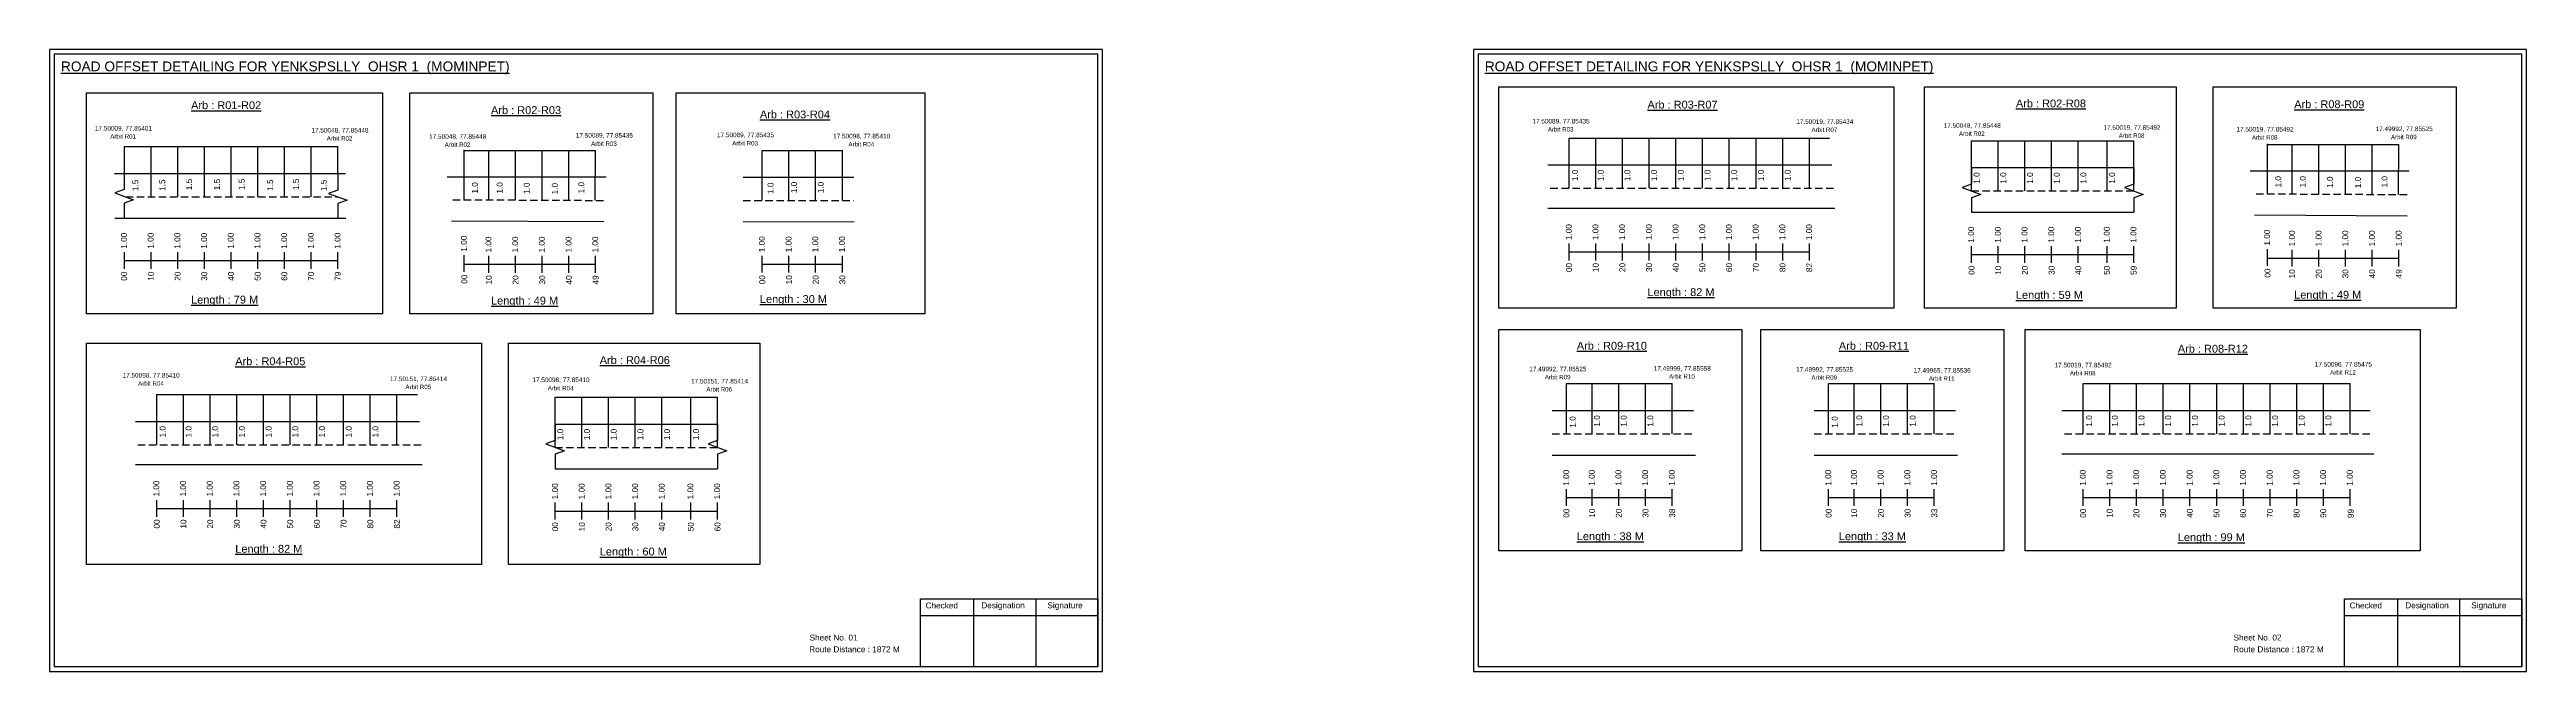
# Model space of a CAD drawing. Header units: inches. Extents: x -117 to 51867, y -12715 to 3423.
# Drawn here: x 45603 to 46865, y -1462 to -1146 of the extents above; entities that cross this region are included whole.
import ezdxf

# ---------------------------------------------------------------- set-up
doc = ezdxf.new("R2010")
doc.units = ezdxf.units.IN
doc.header["$MEASUREMENT"] = 0
doc.linetypes.add('DASHED2', pattern=[0.375, 0.25, -0.125])
doc.layers.add('PDF_Geometry', color=7, linetype='Continuous')
doc.layers.add('PDF_Text', color=5, linetype='Continuous')
doc.styles.add('PDF Arial', font='arial.ttf')
doc.styles.get("Standard").update_dxf_attribs({"font": 'arial.ttf'})

msp = doc.modelspace()

# ---------------------------------------------------------------- linework, layer by layer
at = {"color": 5}
for p, q in [((45641.1, -1195.2), (45749.9, -1195.2)), ((45814.3, -1197.1), (45881.2, -1197.1)), ((45966.1, -1197.1), (46006.9, -1197.1)), ((46377.2, -1190.8), (46509.9, -1190.8)), ((46582.2, -1192.2), (46664.9, -1192.2)), ((46733, -1194.1), (46799.9, -1194.1)), ((45657.6, -1321.5), (45790.4, -1321.5)), ((45860.6, -1322.8), (45943.3, -1322.8)), ((46375.8, -1315.9), (46429.7, -1315.9)), ((46509.4, -1315.9), (46563.2, -1315.9)), ((46639.1, -1315.9), (46775.1, -1315.9))]:
    msp.add_line(p, q, dxfattribs=at)
for p, q in [((45641.1, -1208.9), (45641.1, -1195.2)), ((45654.7, -1220.8), (45654.7, -1195.2)), ((45668.3, -1220.8), (45668.3, -1195.2)), ((45681.9, -1220.8), (45681.9, -1195.2)), ((45695.5, -1220.8), (45695.5, -1195.2)), ((45709.1, -1220.8), (45709.1, -1195.2)), ((45722.7, -1220.8), (45722.7, -1195.2)), ((45736.3, -1220.8), (45736.3, -1195.2)), ((45749.9, -1208.9), (45749.9, -1195.2)), ((45814.3, -1222.4), (45814.3, -1196.8)), ((45826.8, -1222.4), (45826.8, -1197.1)), ((45840.4, -1222.5), (45840.4, -1197.1)), ((45854, -1222.4), (45854, -1197.1)), ((45867.6, -1222.7), (45867.6, -1197.1)), ((45881, -1222.6), (45881.2, -1197.1)), ((45966.1, -1222.6), (45966.1, -1197.1)), ((45979.7, -1222.6), (45979.7, -1197.1)), ((45993.3, -1222.6), (45993.3, -1197.1)), ((46006.9, -1222.6), (46006.9, -1197.1)), ((46377.2, -1216.4), (46377.2, -1190.8)), ((46390.8, -1216.4), (46390.8, -1190.8)), ((46404.4, -1216.4), (46404.4, -1190.8)), ((46418, -1216.4), (46418, -1190.8)), ((46431.6, -1216.4), (46431.6, -1190.8)), ((46445.2, -1216.4), (46445.2, -1190.8)), ((46458.8, -1216.4), (46458.8, -1190.8)), ((46472.4, -1216.4), (46472.4, -1190.8)), ((46486, -1216.4), (46486, -1190.8)), ((46499.6, -1216.4), (46499.6, -1190.8)), ((46582.2, -1217.7), (46582.2, -1192.2)), ((46595.8, -1217.7), (46595.8, -1192.2)), ((46609.4, -1217.7), (46609.4, -1192.2)), ((46623, -1217.7), (46623, -1192.2)), ((46636.6, -1217.7), (46636.6, -1192.2)), ((46651.3, -1217.7), (46651.3, -1192.2)), ((46664.9, -1217.7), (46664.9, -1192.2)), ((46733, -1219.3), (46733, -1193.8)), ((46745.5, -1219.4), (46745.5, -1194.1)), ((46759.1, -1219.4), (46759.1, -1194.1)), ((46772.7, -1219.4), (46772.7, -1194.1)), ((46786.3, -1219.6), (46786.3, -1194.1)), ((46799.7, -1219.6), (46799.9, -1194.1)), ((45636.1, -1208.9), (45753.7, -1208.8)), ((45886.5, -1210.8), (45805.5, -1210.8)), ((45956.3, -1210.7), (46012.7, -1210.7)), ((46366.3, -1204.5), (46511.1, -1204.5)), ((46582.2, -1205.8), (46664.9, -1205.8)), ((46805.2, -1207.7), (46724.2, -1207.7)), ((45636.2, -1231.6), (45754, -1231.6)), ((45807.7, -1233), (45885.4, -1233.4)), ((45956.3, -1233.4), (46013, -1233.5)), ((46512.5, -1226.7), (46366.3, -1226.7)), ((46582.2, -1228.5), (46664.9, -1228.5)), ((46726.4, -1230), (46804.2, -1230.4)), ((45657.6, -1347), (45657.6, -1321.5)), ((45671.2, -1347), (45671.2, -1321.5)), ((45684.8, -1347), (45684.8, -1321.5)), ((45698.4, -1347), (45698.4, -1321.5)), ((45712, -1347), (45712, -1321.5)), ((45725.6, -1347), (45725.6, -1321.5)), ((45739.2, -1347), (45739.2, -1321.5)), ((45752.8, -1347), (45752.8, -1321.5)), ((45766.4, -1347), (45766.4, -1321.5)), ((45780, -1347), (45780, -1321.5)), ((45860.6, -1348.4), (45860.6, -1322.8)), ((45874.2, -1348.4), (45874.2, -1322.8)), ((45887.8, -1348.4), (45887.8, -1322.8)), ((45901.4, -1348.4), (45901.4, -1322.8)), ((45915, -1348.4), (45915, -1322.8)), ((45929.7, -1348.4), (45929.7, -1322.8)), ((45943.3, -1348.4), (45943.3, -1322.8)), ((46375.8, -1341.5), (46375.8, -1315.9)), ((46388.9, -1341.5), (46388.9, -1315.9)), ((46402.5, -1341.5), (46402.5, -1315.9)), ((46416.1, -1341.5), (46416.1, -1315.9)), ((46429.7, -1341.5), (46429.7, -1315.9)), ((46509.4, -1341.5), (46509.4, -1315.9)), ((46522.4, -1341.5), (46522.4, -1315.9)), ((46536, -1341.5), (46536, -1315.9)), ((46549.6, -1341.5), (46549.6, -1315.9)), ((46563.2, -1341.5), (46563.2, -1315.9)), ((46639.1, -1341.5), (46639.1, -1315.9)), ((46652.7, -1341.5), (46652.7, -1315.9)), ((46666.3, -1341.5), (46666.3, -1315.9)), ((46679.9, -1341.5), (46679.9, -1315.9)), ((46693.5, -1341.5), (46693.5, -1315.9)), ((46707.1, -1341.5), (46707.1, -1315.9)), ((46720.7, -1341.5), (46720.7, -1315.9)), ((46734.3, -1341.5), (46734.3, -1315.9)), ((46747.9, -1341.5), (46747.9, -1315.9)), ((46761.5, -1341.5), (46761.5, -1315.9)), ((46775.1, -1341.5), (46775.1, -1315.9)), ((45646.7, -1335.1), (45791.5, -1335.1)), ((45860.6, -1336.5), (45943.3, -1336.5)), ((46368.5, -1329.6), (46440.5, -1329.6)), ((46502, -1329.6), (46574.1, -1329.6)), ((46628.2, -1329.6), (46785.3, -1329.6)), ((45792.9, -1357.3), (45646.7, -1357.3)), ((45860.6, -1359.2), (45943.3, -1359.2)), ((46368.5, -1352.3), (46441.5, -1352.3)), ((46502, -1352.3), (46575.1, -1352.3)), ((46787.2, -1351.8), (46628.2, -1351.8))]:
    msp.add_line(p, q)
at = {"linetype": 'DASHED2', "ltscale": 15}
for p, q in [((45641.8, -1220.8), (45749.9, -1220.8)), ((45808.4, -1222.2), (45886.7, -1222.6)), ((45956.4, -1222.6), (46012.7, -1222.6)), ((46367.6, -1216.4), (46511.9, -1216.4)), ((46582.2, -1217.7), (46664.9, -1217.7)), ((46727.2, -1219.2), (46805.4, -1219.6)), ((45648, -1347), (45792.4, -1347)), ((45860.6, -1348.4), (45943.3, -1348.4)), ((46368.5, -1341.5), (46441, -1341.5)), ((46502, -1341.5), (46574.6, -1341.5)), ((46629.5, -1341.5), (46785.3, -1341.5))]:
    msp.add_line(p, q, dxfattribs=at)
at = {"color": 217, "true_color": 0x93278f}
for p, q in [((45641.1, -1257.5), (45641.1, -1248.9)), ((45654.7, -1257.5), (45654.7, -1248.9)), ((45668.3, -1257.5), (45668.3, -1248.9)), ((45681.9, -1257.5), (45681.9, -1248.9)), ((45695.5, -1257.5), (45695.5, -1248.9)), ((45709.1, -1257.5), (45709.1, -1248.9)), ((45722.7, -1257.5), (45722.7, -1248.9)), ((45736.3, -1257.5), (45736.3, -1248.9)), ((45749.9, -1257.5), (45749.9, -1248.9)), ((46377.2, -1253.1), (46377.2, -1244.5)), ((46377.2, -1248.8), (46499.6, -1248.8)), ((46390.8, -1253.1), (46390.8, -1244.5)), ((46404.4, -1253.1), (46404.4, -1244.5)), ((46418, -1253.1), (46418, -1244.5)), ((46431.6, -1253.1), (46431.6, -1244.5)), ((46445.2, -1253.1), (46445.2, -1244.5)), ((46458.8, -1253.1), (46458.8, -1244.5)), ((46472.4, -1253.1), (46472.4, -1244.5)), ((46486, -1253.1), (46486, -1244.5)), ((46499.6, -1253.1), (46499.6, -1244.5)), ((46582.2, -1254.4), (46582.2, -1245.9)), ((46595.8, -1254.4), (46595.8, -1245.9)), ((46609.4, -1254.4), (46609.4, -1245.9)), ((46623, -1254.4), (46623, -1245.9)), ((46636.6, -1254.4), (46636.6, -1245.9)), ((46651.3, -1254.4), (46651.3, -1245.9)), ((46664.9, -1254.4), (46664.9, -1245.9)), ((46733, -1255.9), (46733, -1247.4)), ((46745.5, -1256.3), (46745.5, -1247.8)), ((46759.1, -1256.3), (46759.1, -1247.8)), ((46772.7, -1256.3), (46772.7, -1247.8)), ((46786.3, -1256.3), (46786.3, -1247.8)), ((46799.9, -1256.3), (46799.9, -1247.8)), ((45641.1, -1253.2), (45749.9, -1253.2)), ((45814.3, -1259), (45814.3, -1250.4)), ((45814.3, -1255.1), (45881.2, -1255.1)), ((45826.8, -1259.4), (45826.8, -1250.8)), ((45840.4, -1259.4), (45840.4, -1250.8)), ((45854, -1259.4), (45854, -1250.8)), ((45867.6, -1259.4), (45867.6, -1250.8)), ((45881.2, -1259.4), (45881.2, -1250.8)), ((45966.1, -1259.3), (45966.1, -1250.8)), ((45966.1, -1255), (46006.9, -1255)), ((45979.7, -1259.3), (45979.7, -1250.8)), ((45993.3, -1259.3), (45993.3, -1250.8)), ((46006.9, -1259.3), (46006.9, -1250.8)), ((46582.2, -1250.2), (46664.9, -1250.2)), ((46733, -1252), (46799.9, -1252)), ((45657.6, -1383.7), (45657.6, -1375.2)), ((45671.2, -1383.7), (45671.2, -1375.2)), ((45684.8, -1383.7), (45684.8, -1375.2)), ((45698.4, -1383.7), (45698.4, -1375.2)), ((45712, -1383.7), (45712, -1375.2)), ((45725.6, -1383.7), (45725.6, -1375.2)), ((45739.2, -1383.7), (45739.2, -1375.2)), ((45752.8, -1383.7), (45752.8, -1375.2)), ((45766.4, -1383.7), (45766.4, -1375.2)), ((45780, -1383.7), (45780, -1375.2)), ((46375.8, -1378.2), (46375.8, -1369.6)), ((46375.8, -1373.9), (46429.7, -1373.9)), ((46388.9, -1378.2), (46388.9, -1369.6)), ((46402.5, -1378.2), (46402.5, -1369.6)), ((46416.1, -1378.2), (46416.1, -1369.6)), ((46429.7, -1378.2), (46429.7, -1369.6)), ((46509.4, -1378.2), (46509.4, -1369.6)), ((46509.4, -1373.9), (46563.2, -1373.9)), ((46522.4, -1378.2), (46522.4, -1369.6)), ((46536, -1378.2), (46536, -1369.6)), ((46549.6, -1378.2), (46549.6, -1369.6)), ((46563.2, -1378.2), (46563.2, -1369.6)), ((46639.1, -1378.2), (46639.1, -1369.6)), ((46639.1, -1373.9), (46775.1, -1373.9)), ((46652.7, -1378.2), (46652.7, -1369.6)), ((46666.3, -1378.2), (46666.3, -1369.6)), ((46679.9, -1378.2), (46679.9, -1369.6)), ((46693.5, -1378.2), (46693.5, -1369.6)), ((46707.1, -1378.2), (46707.1, -1369.6)), ((46720.7, -1378.2), (46720.7, -1369.6)), ((46734.3, -1378.2), (46734.3, -1369.6)), ((46747.9, -1378.2), (46747.9, -1369.6)), ((46761.5, -1378.2), (46761.5, -1369.6)), ((46775.1, -1378.2), (46775.1, -1369.6)), ((45657.6, -1379.4), (45780, -1379.4)), ((45860.6, -1385.1), (45860.6, -1376.5)), ((45860.6, -1380.8), (45943.3, -1380.8)), ((45874.2, -1385.1), (45874.2, -1376.5)), ((45887.8, -1385.1), (45887.8, -1376.5)), ((45901.4, -1385.1), (45901.4, -1376.5)), ((45915, -1385.1), (45915, -1376.5)), ((45929.7, -1385.1), (45929.7, -1376.5)), ((45943.3, -1385.1), (45943.3, -1376.5))]:
    msp.add_line(p, q, dxfattribs=at)
for points in [[(45621.8, -1167.8), (45772.7, -1167.8), (45772.7, -1280.4), (45621.8, -1280.4)], [(45786.6, -1167.8), (45910.4, -1167.8), (45910.4, -1280.4), (45786.6, -1280.4)], [(45922.2, -1167.8), (46049, -1167.8), (46049, -1280.4), (45922.2, -1280.4)], [(46341.4, -1164.7), (46542.6, -1164.7), (46542.6, -1277.4), (46341.4, -1277.4)], [(46558.3, -1164.7), (46686.4, -1164.7), (46686.4, -1277.4), (46558.3, -1277.4)], [(46705.3, -1164.7), (46829.1, -1164.7), (46829.1, -1277.4), (46705.3, -1277.4)], [(45621.8, -1295.3), (45823.1, -1295.3), (45823.1, -1408), (45621.8, -1408)], [(45836.8, -1295.3), (45964.9, -1295.3), (45964.9, -1408), (45836.8, -1408)], [(46341.4, -1288.4), (46465.2, -1288.4), (46465.2, -1401.1), (46341.4, -1401.1)], [(46474.9, -1288.4), (46598.7, -1288.4), (46598.7, -1401.1), (46474.9, -1401.1)], [(46609.5, -1288.4), (46810.7, -1288.4), (46810.7, -1401.1), (46609.5, -1401.1)]]:
    msp.add_lwpolyline(points, close=True)
at = {"linetype": 'Continuous'}
for points in [[(45641, -1208.6), (45641, -1217), (45636.3, -1218.8), (45645.8, -1222.2), (45641, -1223.9), (45641, -1231.3)], [(45749.9, -1208.9), (45749.9, -1217.3), (45745.1, -1219.1), (45754.6, -1222.5), (45749.9, -1224.2), (45749.9, -1231.6)], [(46582.2, -1205.8), (46582.2, -1214.3), (46577.5, -1216), (46586.9, -1219.5), (46582.2, -1221.2), (46582.2, -1228.5)], [(46664.9, -1205.8), (46664.9, -1214.3), (46660.1, -1216), (46669.6, -1219.5), (46664.9, -1221.2), (46664.9, -1228.5)], [(45860.6, -1336.5), (45860.6, -1344.9), (45855.9, -1346.6), (45865.4, -1350.1), (45860.6, -1351.8), (45860.6, -1359.2)], [(45943.3, -1336.5), (45943.3, -1344.9), (45938.6, -1346.6), (45948, -1350.1), (45943.3, -1351.8), (45943.3, -1359.2)]]:
    msp.add_lwpolyline(points, dxfattribs=at)
at = {"layer": 'PDF_Geometry'}
for points in [[(45603, -1145.8), (45603, -1462.5), (46139.5, -1462.5), (46139.5, -1145.8)], [(45605.3, -1148.1), (45605.3, -1460), (46137, -1460), (46137, -1148.1)], [(46328.5, -1145.8), (46328.5, -1462.5), (46864.9, -1462.5), (46864.9, -1145.8)], [(46330.8, -1148.1), (46330.8, -1460), (46862.5, -1460), (46862.5, -1148.1)]]:
    msp.add_lwpolyline(points, close=True, dxfattribs=at)
at = {"layer": 'PDF_Geometry', "color": 242, "true_color": 0xcc1f26}
for points in [[(46137, -1460.1), (46046.7, -1460.1), (46046.7, -1425.5), (46137, -1425.5)], [(46862.5, -1460.1), (46772.2, -1460.1), (46772.2, -1425.5), (46862.5, -1425.5)]]:
    msp.add_lwpolyline(points, close=True, dxfattribs=at)
for points in [[(46073.7, -1425.5), (46073.7, -1460.1)], [(46105.4, -1425.5), (46105.4, -1460.1)], [(46799.2, -1425.5), (46799.2, -1460.1)], [(46830.9, -1425.5), (46830.9, -1460.1)], [(46046.7, -1433.9), (46137, -1433.9)], [(46772.2, -1433.9), (46862.5, -1433.9)]]:
    msp.add_lwpolyline(points, dxfattribs=at)

# ---------------------------------------------------------------- texts
at = {"color": 242, "true_color": 0xcd2027}
for s, height, p in [('%%UROAD OFFSET DETAILING FOR YENKSPSLLY  OHSR 1  (MOMINPET)', 5, (45608.8, -1156.8)), ('%%UROAD OFFSET DETAILING FOR YENKSPSLLY  OHSR 1  (MOMINPET)', 5, (46334.2, -1156.8)), ('%%UArb : R01-R02', 4, (45675.1, -1176.1)), ('%%UArb : R03-R07', 4, (46417.1, -1175.8)), ('%%UArb : R02-R08', 4, (46604.8, -1175.2)), ('%%UArb : R08-R09', 4, (46746.6, -1175.6)), ('%%UArb : R02-R03', 4, (45827.9, -1178.6)), ('%%UArb : R03-R04', 4, (45964.9, -1180.8)), ('%%ULength : 79 M', 4, (45675.1, -1275.1)), ('%%ULength : 49 M', 4, (45827.9, -1275.6)), ('%%ULength : 30 M', 4, (45964.9, -1274.8)), ('%%ULength : 82 M', 4, (46417.1, -1271.3)), ('%%ULength : 59 M', 4, (46604.8, -1272.7)), ('%%ULength : 49 M', 4, (46746.6, -1272.6)), ('%%UArb : R09-R10', 4, (46381.1, -1298.6)), ('%%UArb : R09-R11', 4, (46514.6, -1298.6)), ('%%UArb : R08-R12', 4, (46687.3, -1300.1)), ('%%UArb : R04-R05', 4, (45697.6, -1306.5)), ('%%UArb : R04-R06', 4, (45883.3, -1305.9)), ('%%ULength : 82 M', 4, (45697.6, -1402)), ('%%ULength : 60 M', 4, (45883.3, -1403.4)), ('%%ULength : 38 M', 4, (46381.1, -1395.6)), ('%%ULength : 33 M', 4, (46514.6, -1395.6)), ('%%ULength : 99 M', 4, (46687.3, -1396.1))]:
    msp.add_text(s, height=height, dxfattribs=at).set_placement(p)
at = {"color": 5}
for s, height, p in [('17.50009, 77.85401', 2.34, (45626.1, -1187)), ('17.50048, 77.85448', 2.34, (45736.4, -1188)), ('17.50089, 77.85435', 2.34, (46358.5, -1183.4)), ('Arbit R03', 2.25, (46366.3, -1187.5)), ('17.50019, 77.85434', 2.34, (46492.9, -1183.6)), ('Arbit R07', 2.25, (46500.7, -1187.7)), ('17.50048, 77.85448', 2.34, (46568, -1185.6)), ('17.50019, 77.85492', 2.34, (46649.4, -1186.6)), ('17.50019, 77.85492', 2.34, (46717.2, -1187.5)), ('17.49992, 77.85525', 2.34, (46788.1, -1187.3)), ('Arbit R01', 2.25, (45633.9, -1191.1)), ('Arbit R02', 2.25, (45744.2, -1192.1)), ('17.50048, 77.85448', 2.34, (45796.4, -1191.2)), ('Arbit R02', 2.25, (45804.3, -1195.3)), ('17.50089, 77.85435', 2.34, (45871.1, -1190.6)), ('Arbit R03', 2.25, (45878.9, -1194.8)), ('17.50089, 77.85435', 2.34, (45943, -1190.4)), ('Arbit R03', 2.25, (45950.8, -1194.6)), ('17.50098, 77.85410', 2.34, (46002.2, -1191)), ('Arbit R04', 2.25, (46010, -1195.1)), ('Arbit R02', 2.25, (46575.8, -1189.7)), ('Arbit R08', 2.25, (46657.2, -1190.7)), ('Arbit R08', 2.25, (46725, -1191.6)), ('Arbit R09', 2.25, (46795.9, -1191.4)), ('17.50098, 77.85410', 2.34, (45640.2, -1312.8)), ('17.50151, 77.85414', 2.34, (45776.4, -1314.6)), ('17.49992, 77.85525', 2.34, (46356.9, -1309.6)), ('Arbit R09', 2.25, (46364.8, -1313.7)), ('17.49999, 77.85558', 2.34, (46420.3, -1309.3)), ('Arbit R10', 2.25, (46428.1, -1313.4)), ('17.49992, 77.85525', 2.34, (46492.8, -1309.8)), ('Arbit R09', 2.25, (46500.6, -1313.9)), ('17.49965, 77.85536', 2.34, (46552.7, -1310.3)), ('Arbit R11', 2.25, (46560.5, -1314.4)), ('17.50019, 77.85492', 2.34, (46624.5, -1307.6)), ('Arbit R08', 2.25, (46632.3, -1311.7)), ('17.50096, 77.85475', 2.34, (46757.1, -1307.2)), ('Arbit R12', 2.25, (46764.9, -1311.3)), ('Arbit R04', 2.25, (45648.1, -1316.9)), ('Arbit R05', 2.25, (45784.3, -1318.7)), ('17.50098, 77.85410', 2.34, (45849, -1315.1)), ('Arbit R04', 2.25, (45856.8, -1319.3)), ('17.50151, 77.85414', 2.34, (45929.8, -1315.8)), ('Arbit R06', 2.25, (45937.6, -1319.9))]:
    msp.add_text(s, height=height, dxfattribs=at).set_placement(p)
for s, p in [('1.0', (46381.7, -1212.7)), ('1.0', (46394.8, -1212.7)), ('1.0', (46408.4, -1212.7)), ('1.0', (46422, -1212.7)), ('1.0', (46435.6, -1212.7)), ('1.0', (46449.2, -1212.7)), ('1.0', (46462.8, -1212.7)), ('1.0', (46476.4, -1212.7)), ('1.0', (46490, -1212.7)), ('1.0', (46586.3, -1214.1)), ('1.0', (46599.9, -1214.1)), ('1.0', (46613.5, -1214.1)), ('1.0', (46627.1, -1214.1)), ('1.0', (46640.7, -1214.1)), ('1.0', (46655.3, -1214.1)), ('1.0', (46740, -1216)), ('1.0', (46752.5, -1216)), ('1.0', (46766.3, -1216.2)), ('1.0', (46780.6, -1216.4)), ('1.0', (46794.1, -1216)), ('1.5', (45648.2, -1217.8)), ('1.5', (45661.9, -1217.7)), ('1.5', (45675.6, -1217.4)), ('1.5', (45689.8, -1217.4)), ('1.5', (45702.4, -1217.3)), ('1.5', (45716.9, -1217.7)), ('1.5', (45730, -1217.3)), ('1.5', (45744.2, -1217.8)), ('1.0', (45821.2, -1219.1)), ('1.0', (45833.8, -1219.1)), ('1.0', (45847.6, -1219.3)), ('1.0', (45861.9, -1219.5)), ('1.0', (45875.4, -1219)), ('1.0', (45971.8, -1219.3)), ('1.0', (45983.8, -1218.9)), ('1.0', (45997.4, -1218.9)), ('1.0', (46380.5, -1338.3)), ('1.0', (46392.9, -1337.8)), ('1.0', (46406.5, -1337.8)), ('1.0', (46420.1, -1337.8)), ('1.0', (46514, -1338.3)), ('1.0', (46526.5, -1337.8)), ('1.0', (46540.1, -1337.8)), ('1.0', (46553.7, -1337.8)), ('1.0', (46643.6, -1337.8)), ('1.0', (46656.7, -1337.8)), ('1.0', (46670.3, -1337.8)), ('1.0', (46683.9, -1337.8)), ('1.0', (46697.5, -1337.8)), ('1.0', (46711.1, -1337.8)), ('1.0', (46724.7, -1337.8)), ('1.0', (46738.3, -1337.8)), ('1.0', (46751.9, -1337.8)), ('1.0', (46765.5, -1337.8)), ('1.0', (45662.1, -1343.3)), ('1.0', (45675.3, -1343.3)), ('1.0', (45688.9, -1343.3)), ('1.0', (45702.5, -1343.3)), ('1.0', (45716.1, -1343.3)), ('1.0', (45729.7, -1343.3)), ('1.0', (45743.3, -1343.3)), ('1.0', (45756.9, -1343.3)), ('1.0', (45770.5, -1343.3)), ('1.0', (45864.7, -1344.7)), ('1.0', (45878.3, -1344.7)), ('1.0', (45891.9, -1344.7)), ('1.0', (45905.5, -1344.7)), ('1.0', (45919.1, -1344.7)), ('1.0', (45933.8, -1344.7))]:
    msp.add_text(s, height=3, rotation=90).set_placement(p)
at = {"color": 217, "true_color": 0x93278f}
for s, p in [('1.00', (46378.5, -1242.8)), ('1.00', (46392.1, -1242.8)), ('1.00', (46405.7, -1242.8)), ('1.00', (46419.3, -1242.8)), ('1.00', (46432.9, -1242.8)), ('1.00', (46446.5, -1242.8)), ('1.00', (46460.1, -1242.8)), ('1.00', (46473.7, -1242.8)), ('1.00', (46487.3, -1242.8)), ('1.00', (46500.9, -1242.8)), ('1.00', (46583.5, -1244.1)), ('1.00', (46597.1, -1244.1)), ('1.00', (46610.7, -1244.1)), ('1.00', (46624.3, -1244.1)), ('1.00', (46637.9, -1244.1)), ('1.00', (46652.6, -1244.1)), ('1.00', (46666.2, -1244.1)), ('1.00', (45642.4, -1247.2)), ('1.00', (45656, -1247.2)), ('1.00', (45669.6, -1247.2)), ('1.00', (45683.2, -1247.2)), ('1.00', (45696.8, -1247.2)), ('1.00', (45710.4, -1247.2)), ('1.00', (45724, -1247.2)), ('1.00', (45737.6, -1247.2)), ('1.00', (45751.2, -1247.2)), ('1.00', (45815.6, -1248.7)), ('1.00', (45828.1, -1249.1)), ('1.00', (45841.7, -1249.1)), ('1.00', (45855.3, -1249.1)), ('1.00', (45868.9, -1249.1)), ('1.00', (45882.5, -1249.1)), ('1.00', (45967.4, -1249)), ('1.00', (45981, -1249)), ('1.00', (45994.6, -1249)), ('1.00', (46008.2, -1249)), ('1.00', (46734.3, -1245.6)), ('1.00', (46746.9, -1246)), ('1.00', (46760.5, -1246)), ('1.00', (46774.1, -1246)), ('1.00', (46787.7, -1246)), ('1.00', (46801.3, -1246)), ('00', (45642.5, -1263.5)), ('10', (45656.1, -1263.5)), ('20', (45669.7, -1263.5)), ('30', (45683.3, -1263.5)), ('40', (45696.9, -1263.5)), ('50', (45710.5, -1263.5)), ('60', (45724.1, -1263.5)), ('70', (45737.7, -1263.5)), ('79', (45751.3, -1263.5)), ('00', (45815.8, -1265)), ('10', (45828.3, -1265.4)), ('20', (45841.9, -1265.4)), ('30', (45855.5, -1265.4)), ('40', (45869.1, -1265.4)), ('49', (45882.7, -1265.4)), ('00', (45967.6, -1265.3)), ('10', (45981.2, -1265.3)), ('20', (45994.8, -1265.3)), ('30', (46008.4, -1265.3)), ('00', (46378.6, -1259.1)), ('10', (46392.2, -1259.1)), ('20', (46405.8, -1259.1)), ('30', (46419.4, -1259.1)), ('40', (46433, -1259.1)), ('50', (46446.6, -1259.1)), ('60', (46460.2, -1259.1)), ('70', (46473.8, -1259.1)), ('80', (46487.4, -1259.1)), ('82', (46501, -1259.1)), ('00', (46583.7, -1260.5)), ('10', (46597.3, -1260.5)), ('20', (46610.9, -1260.5)), ('30', (46624.5, -1260.5)), ('40', (46638.1, -1260.5)), ('50', (46652.7, -1260.5)), ('59', (46666.3, -1260.5)), ('00', (46734.5, -1261.9)), ('10', (46747, -1262.3)), ('20', (46760.6, -1262.3)), ('30', (46774.2, -1262.3)), ('40', (46787.8, -1262.3)), ('49', (46801.4, -1262.3)), ('1.00', (46377.2, -1367.9)), ('1.00', (46390.2, -1367.9)), ('1.00', (46403.8, -1367.9)), ('1.00', (46417.4, -1367.9)), ('1.00', (46431, -1367.9)), ('1.00', (46510.7, -1367.9)), ('1.00', (46523.8, -1367.9)), ('1.00', (46537.4, -1367.9)), ('1.00', (46551, -1367.9)), ('1.00', (46564.6, -1367.9)), ('1.00', (46640.4, -1367.9)), ('1.00', (46654, -1367.9)), ('1.00', (46667.6, -1367.9)), ('1.00', (46681.2, -1367.9)), ('1.00', (46694.8, -1367.9)), ('1.00', (46708.4, -1367.9)), ('1.00', (46722, -1367.9)), ('1.00', (46735.6, -1367.9)), ('1.00', (46749.2, -1367.9)), ('1.00', (46762.8, -1367.9)), ('1.00', (46776.4, -1367.9)), ('1.00', (45658.9, -1373.4)), ('1.00', (45672.5, -1373.4)), ('1.00', (45686.1, -1373.4)), ('1.00', (45699.7, -1373.4)), ('1.00', (45713.3, -1373.4)), ('1.00', (45726.9, -1373.4)), ('1.00', (45740.5, -1373.4)), ('1.00', (45754.1, -1373.4)), ('1.00', (45767.7, -1373.4)), ('1.00', (45781.3, -1373.4)), ('1.00', (45862, -1374.8)), ('1.00', (45875.6, -1374.8)), ('1.00', (45889.2, -1374.8)), ('1.00', (45902.8, -1374.8)), ('1.00', (45916.4, -1374.8)), ('1.00', (45931, -1374.8)), ('1.00', (45944.6, -1374.8)), ('00', (45659.1, -1389.7)), ('10', (45672.7, -1389.7)), ('20', (45686.3, -1389.7)), ('30', (45699.9, -1389.7)), ('40', (45713.5, -1389.7)), ('50', (45727.1, -1389.7)), ('60', (45740.7, -1389.7)), ('70', (45754.3, -1389.7)), ('80', (45767.9, -1389.7)), ('82', (45781.5, -1389.7)), ('00', (45862.1, -1391.1)), ('10', (45875.7, -1391.1)), ('20', (45889.3, -1391.1)), ('30', (45902.9, -1391.1)), ('40', (45916.5, -1391.1)), ('50', (45931.2, -1391.1)), ('60', (45944.8, -1391.1)), ('00', (46377.3, -1384.2)), ('10', (46390.4, -1384.2)), ('20', (46404, -1384.2)), ('30', (46417.6, -1384.2)), ('38', (46431.2, -1384.2)), ('00', (46510.9, -1384.2)), ('10', (46523.9, -1384.2)), ('20', (46537.5, -1384.2)), ('30', (46551.1, -1384.2)), ('33', (46564.7, -1384.2)), ('00', (46640.5, -1384.2)), ('10', (46654.1, -1384.2)), ('20', (46667.7, -1384.2)), ('30', (46681.3, -1384.2)), ('40', (46694.9, -1384.2)), ('50', (46708.5, -1384.2)), ('60', (46722.1, -1384.2)), ('70', (46735.7, -1384.2)), ('80', (46749.3, -1384.2)), ('90', (46762.9, -1384.2)), ('99', (46776.9, -1384.4))]:
    msp.add_text(s, height=3, rotation=90, dxfattribs=at).set_placement(p)
for s, p in [('Route Distance : 1872 M', (45990, -1452.7)), ('Sheet No. 01', (45990.2, -1446.7)), ('Route Distance : 1872 M', (46715.5, -1452.7)), ('Sheet No. 02', (46715.7, -1446.7))]:
    msp.add_text(s, height=3).set_placement(p)
at = {"layer": 'PDF_Text', "color": 7, "attachment_point": 7, "style": 'PDF Arial'}
for s, insert, char_height in [('Checked', (46049.3, -1430.4), 3), ('Designation', (46077.7, -1431.2), 3.001), ('Signature', (46111.4, -1431.2), 3), ('Checked', (46774.8, -1430.4), 3), ('Designation', (46803.2, -1431.2), 3.001), ('Signature', (46836.8, -1431.2), 3)]:
    msp.add_mtext(s, dxfattribs=dict(at, insert=insert, char_height=char_height))

doc.saveas('drawing.dxf')
